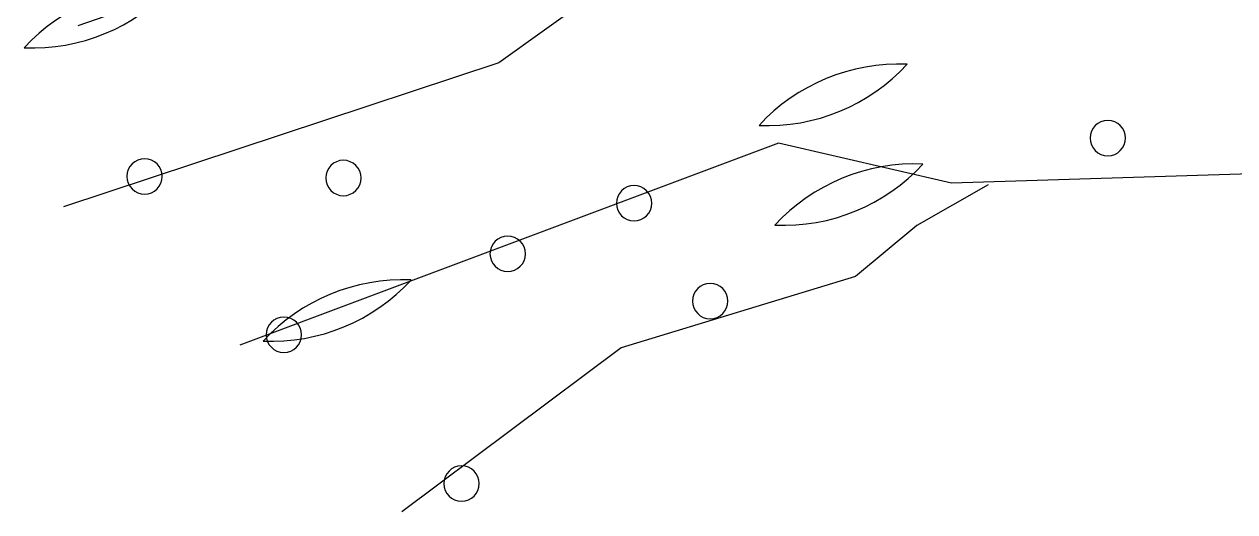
# Model space of a CAD drawing. Extents: x -1568 to -728, y -1287 to -990.
# Drawn here: x -1366.34 to -1361.23, y -1090.16 to -1088.1 of the extents above; entities that cross this region are included whole.
import ezdxf

# ---------------------------------------------------------------- set-up
doc = ezdxf.new("R2010")
doc.units = 0
doc.header["$LTSCALE"] = 5
doc.layers.add('LV', color=3, linetype='CONTINUOUS')
doc.layers.add('标注', color=4, linetype='CONTINUOUS', lineweight=15)

# ---------------------------------------------------------------- blocks, each defined once
blk = doc.blocks.new('shu')
at = {"layer": 'LV', "color": 72}
for p, q in [((-1384.5668, -1074.2024), (-1386.4748, -1074.8643)), ((-1383.7913, -1074.3746), (-1384.6961, -1075.0202)), ((-1384.6961, -1075.0202), (-1386.5352, -1075.6293)), ((-1383.5136, -1075.3603), (-1385.7898, -1076.2131)), ((-1382.782, -1075.5299), (-1383.5136, -1075.3603)), ((-1380.4658, -1075.4568), (-1382.782, -1075.5299)), ((-1382.6278, -1075.5365), (-1382.9294, -1075.7087)), ((-1382.9294, -1075.7087), (-1383.1882, -1075.924)), ((-1383.1882, -1075.924), (-1384.1791, -1076.2253)), ((-1384.1791, -1076.2253), (-1385.1048, -1076.9176))]:
    blk.add_line(p, q, dxfattribs=at)
for centre, radius, start, end in [((-1386.1108, -1075.5014), 0.8031, 87.4992, 137.344), ((-1386.6663, -1074.1549), 0.8031, 267.4992, 317.344), ((-1383.0052, -1075.8295), 0.8031, 87.4992, 137.344), ((-1383.5608, -1074.483), 0.8031, 267.4992, 317.344), ((-1382.1217, -1075.3387), 0.0748, 0, 180), ((-1382.1217, -1075.3387), 0.0748, 180, 0), ((-1386.1926, -1075.5006), 0.0748, 0, 180), ((-1385.3524, -1075.5074), 0.0748, 0, 180), ((-1382.9379, -1076.2508), 0.8031, 87.4992, 137.344), ((-1383.4935, -1074.9043), 0.8031, 267.4992, 317.344), ((-1386.1926, -1075.5006), 0.0748, 180, 0), ((-1385.3524, -1075.5074), 0.0748, 180, 0), ((-1384.1239, -1075.6141), 0.0748, 0, 180), ((-1384.1239, -1075.6141), 0.0748, 180, 0), ((-1384.658, -1075.8276), 0.0748, 0, 180), ((-1384.658, -1075.8276), 0.0748, 180, 0), ((-1385.1012, -1076.7407), 0.8031, 87.4992, 137.344), ((-1385.6568, -1075.3942), 0.8031, 267.4992, 317.344), ((-1383.8022, -1076.0274), 0.0748, 0, 180), ((-1383.8022, -1076.0274), 0.0748, 180, 0), ((-1385.604, -1076.1698), 0.0748, 0, 180), ((-1385.604, -1076.1698), 0.0748, 180, 0), ((-1384.8531, -1076.7985), 0.0748, 0, 180), ((-1384.8531, -1076.7985), 0.0748, 180, 0)]:
    blk.add_arc(centre, radius, start, end, dxfattribs=at)

msp = doc.modelspace()

# ---------------------------------------------------------------- block references
at = {"layer": '标注'}
msp.add_blockref('shu', (20.35924, -13.24227), dxfattribs=at)

doc.saveas('drawing.dxf')
